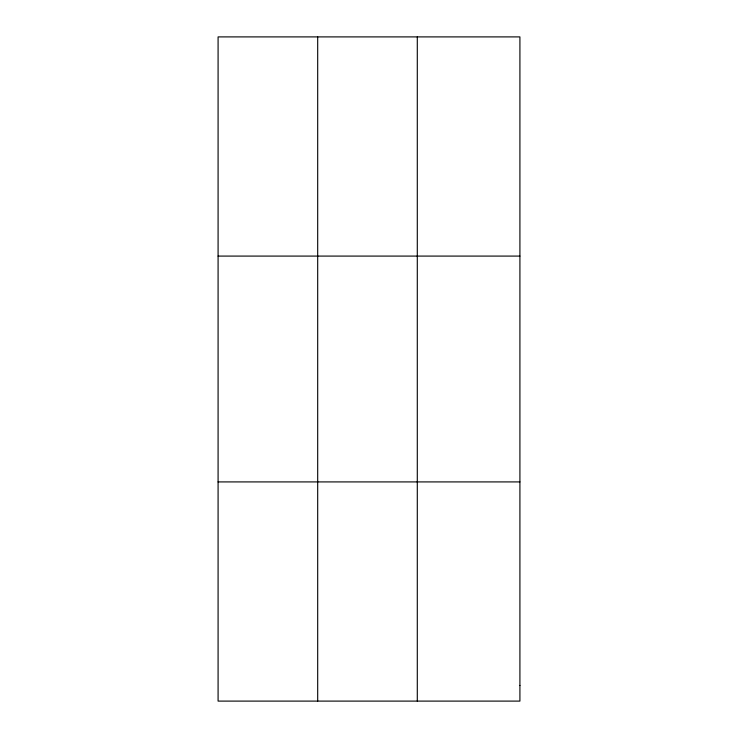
<?xml version="1.0" encoding="UTF-8"?>
<svg xmlns="http://www.w3.org/2000/svg" width="738" height="738" viewBox="0 0 738 738"><rect width="100%" height="100%" fill="white"/><g stroke="black" fill="none" stroke-linecap="round" stroke-linejoin="round"><path stroke-width="1.11" d="M317.691 36.9L317.691 701.1M417.293 36.9L417.293 701.1M218.088 256.086L519.912 256.086M218.088 481.914L519.912 481.914M519.912 685.445L519.912 701.1L218.088 701.1L218.088 36.9L519.912 36.9L519.912 685.445"/></g></svg>
